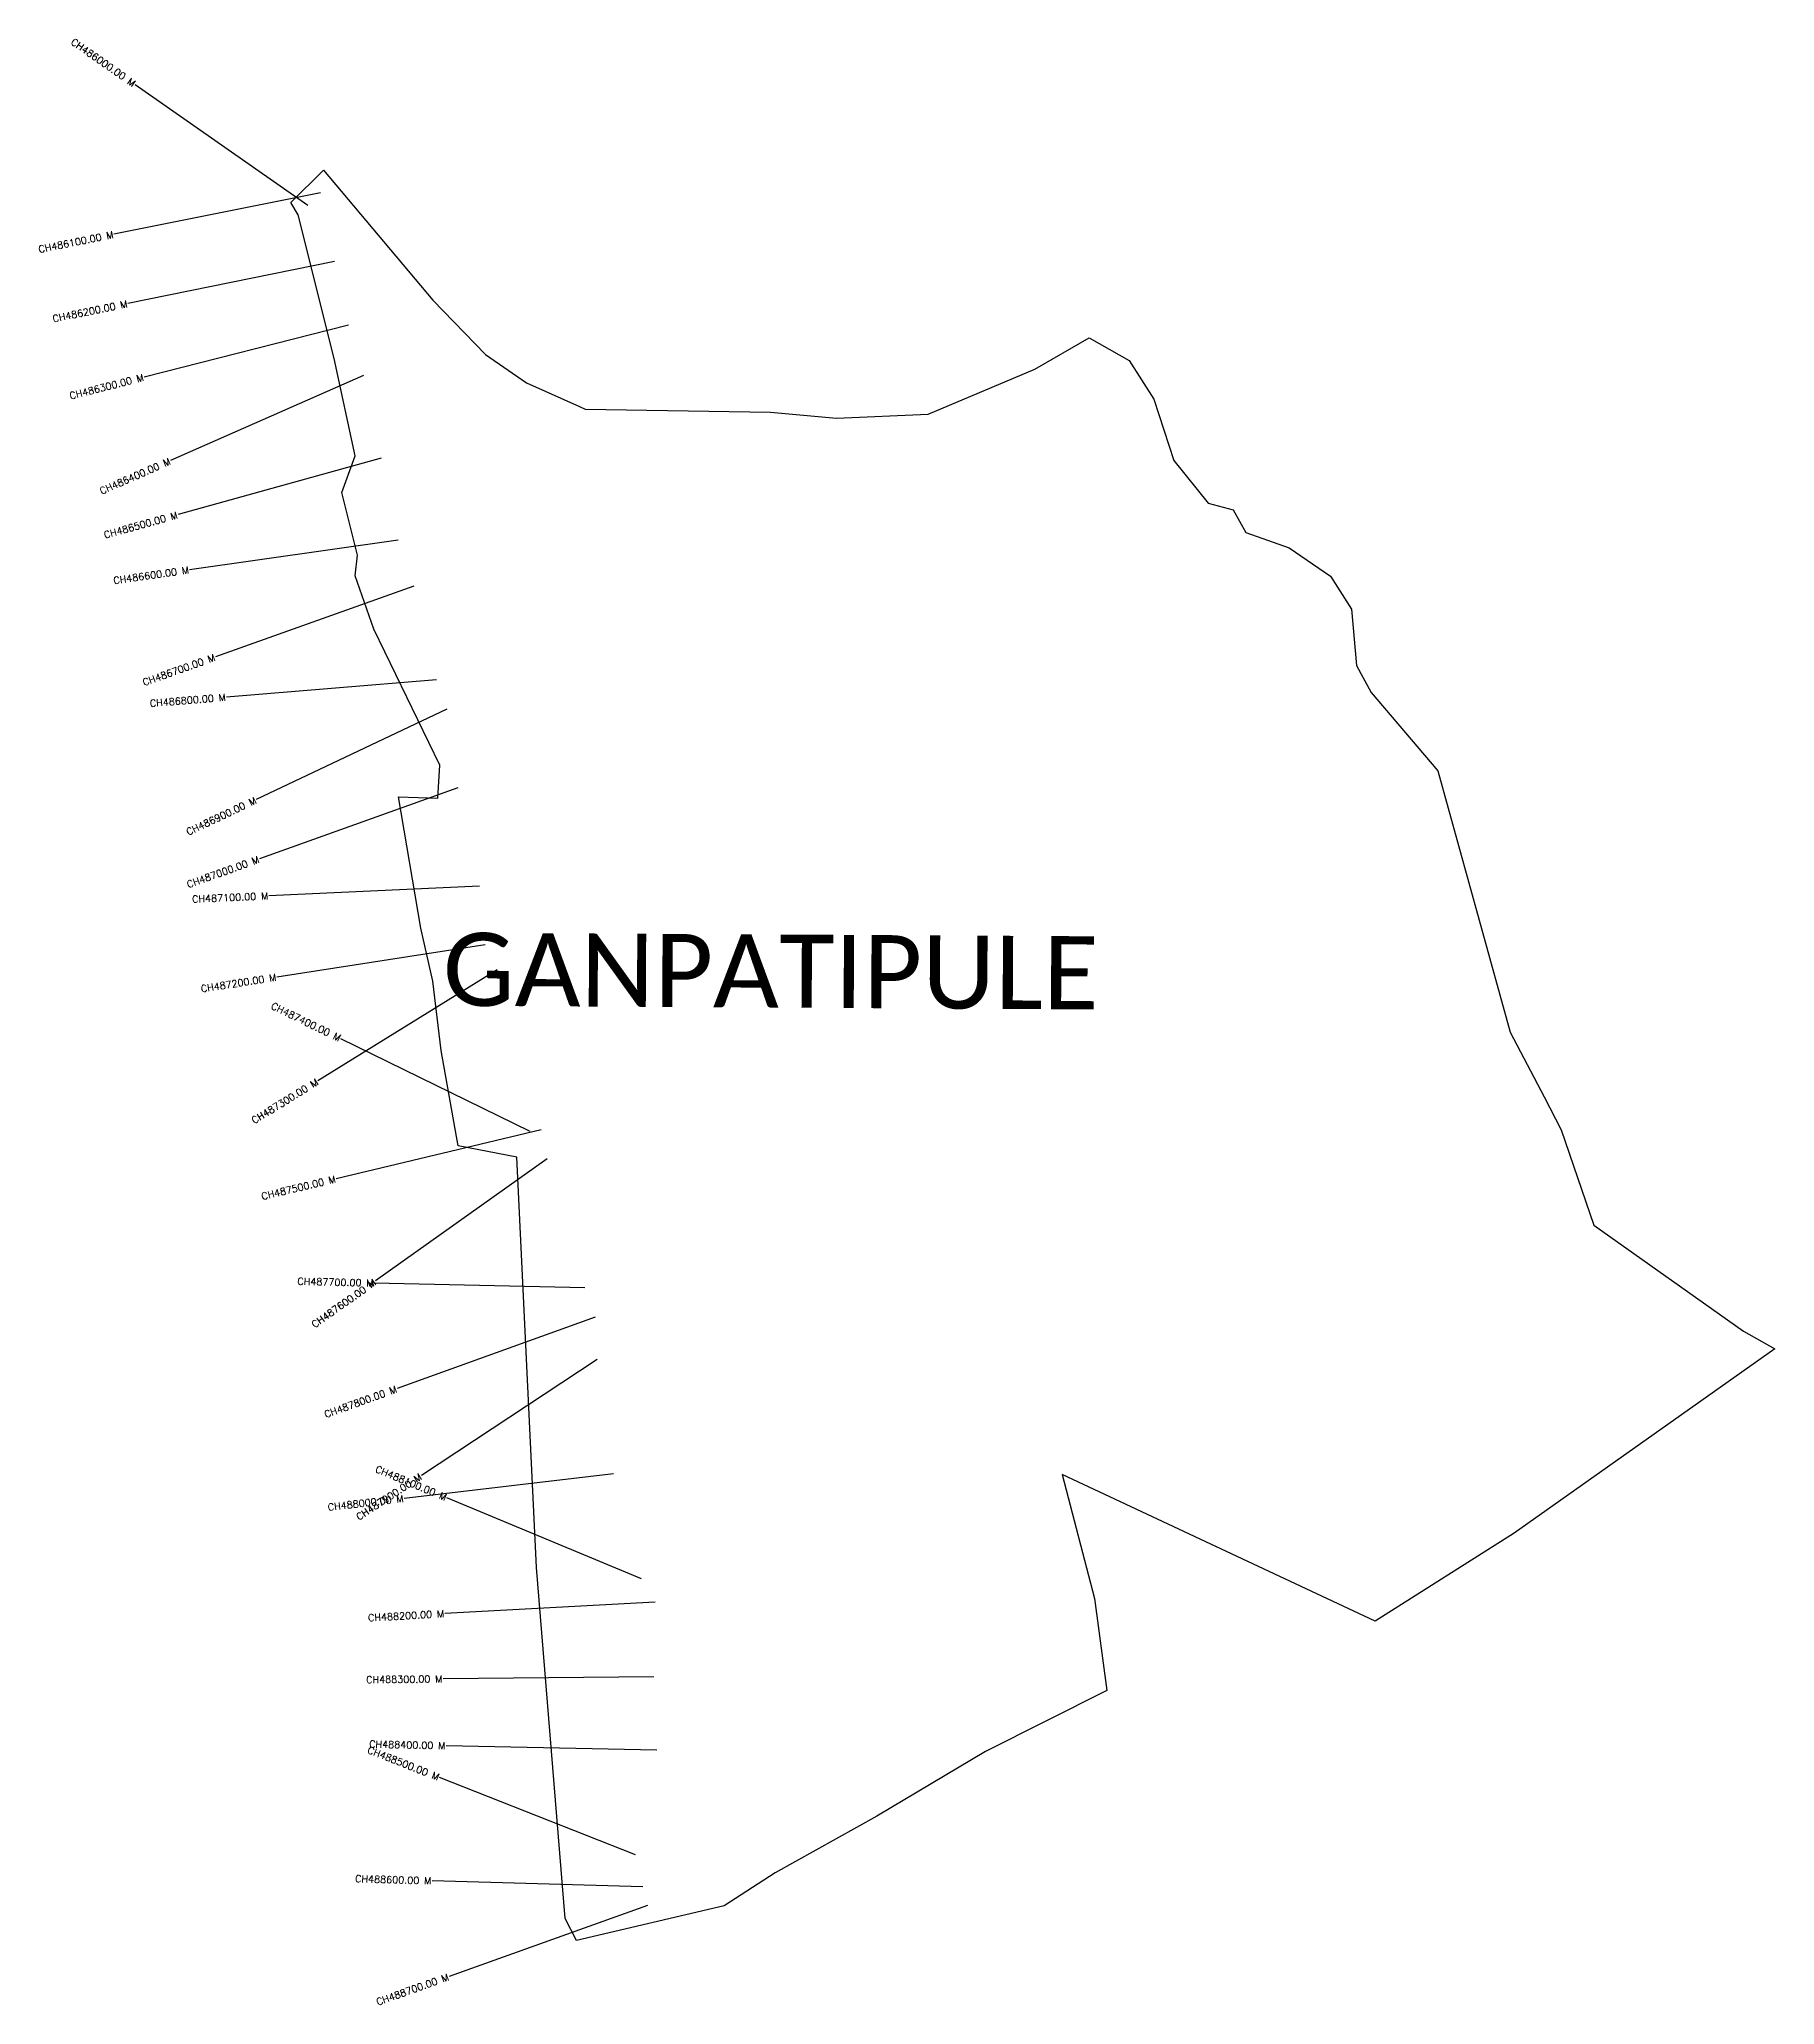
# Model space of a CAD drawing. Header units: metres. Extents: x 315060 to 317530, y 1894900 to 1897697.
import ezdxf
from ezdxf.enums import TextEntityAlignment as Align

# ---------------------------------------------------------------- set-up
doc = ezdxf.new("R2010")
doc.units = ezdxf.units.M
for name, color, linetype in [('CS', 134, 'Continuous'), ('CSMark', 6, 'Continuous'), ('village', 3, 'Continuous'), ('VILLAGE NAME', 250, 'Continuous')]:
    doc.layers.add(name, color=color, linetype=linetype)
doc.styles.get("Standard").update_dxf_attribs({"font": 'simplex.shx'})

msp = doc.modelspace()

# ---------------------------------------------------------------- linework, layer by layer
at = {"color": 6, "flags": 128}
msp.add_lwpolyline([(316554, 1897272), (316611.2, 1897240)], dxfattribs=at)
at = {"layer": 'CS'}
for p, q in [((315442, 1897460.4), (315196.1, 1897632.3)), ((315460.1, 1897478.5), (315165.9, 1897419.4)), ((315479.8, 1897380.9), (315185.9, 1897320.9)), ((315499.7, 1897290.3), (315209, 1897216.2)), ((315521.2, 1897218.4), (315246.6, 1897097.5)), ((315546.3, 1897100.7), (315257.2, 1897020.5)), ((315570.7, 1896984), (315273.6, 1896941.9)), ((315592.9, 1896918.8), (315310.4, 1896818)), ((315625, 1896785.5), (315326.1, 1896760.8)), ((315639.7, 1896743.5), (315368.6, 1896615)), ((315655.6, 1896631.6), (315373.1, 1896530.5)), ((315686.2, 1896491.6), (315386.5, 1896478.1)), ((315694.4, 1896408.3), (315397.9, 1896362.4)), ((315711.2, 1896372.7), (315456.1, 1896214.8)), ((315758.6, 1896142.8), (315489, 1896274.3)), ((315774.2, 1896145), (315482.4, 1896075.4)), ((315782.7, 1896103.6), (315538.1, 1895929.9)), ((315836.4, 1895920), (315536.5, 1895926.9)), ((315851.1, 1895878.4), (315568.9, 1895776.6)), ((315853.9, 1895818.3), (315603.5, 1895653.1)), ((315877.1, 1895655.4), (315579.1, 1895620.5)), ((315917, 1895506), (315639.9, 1895621)), ((315936.4, 1895472.8), (315636.9, 1895456.5)), ((315934.4, 1895366.4), (315634.4, 1895363.5)), ((315938.7, 1895262.1), (315638.7, 1895268.5)), ((315908.5, 1895113), (315629.4, 1895223.1)), ((315918.6, 1895067.8), (315618.7, 1895076.1)), ((315925.6, 1895041), (315643, 1894940.1))]:
    msp.add_line(p, q, dxfattribs=at)
at = {"layer": 'village', "color": 6}
for points in [[(317529.9, 1895833.1, 0), (317158.9, 1895571.1, 0), (316961, 1895445.7, 0), (316515.5, 1895654.6, 0), (316561.5, 1895478, 0), (316579.1, 1895347.1, 0), (316406.3, 1895260.1, 0), (316252, 1895168.4, 0), (316107.2, 1895087.5, 0), (316034.7, 1895040.7, 0), (315824.5, 1894991.4, 0), (315808.3, 1895022.6, 0), (315767.2, 1895522, 0), (315739.6, 1896106.2, 0), (315656, 1896122.4, 0), (315631.6, 1896257.8, 0), (315620, 1896356.7, 0), (315602.6, 1896431.9, 0), (315571.1, 1896618.8, 0), (315627.2, 1896616.9, 0), (315629.8, 1896663.9, 0), (315535.7, 1896857.6, 0), (315509.1, 1896933.3, 0), (315512.8, 1896962.9, 0), (315490.3, 1897051.8, 0), (315509.4, 1897104.2, 0), (315479.3, 1897242.5, 0), (315428.4, 1897447, 0), (315417.6, 1897464.7, 0), (315464, 1897510.6, 0), (315619.7, 1897325.7, 0), (315694.7, 1897248.3, 0), (315753.3, 1897207.9, 0), (315828.4, 1897174.3, 0), (315836.6, 1897170.6, 0), (316100.6, 1897166.4, 0), (316194.3, 1897157.6, 0), (316325, 1897163.6, 0), (316476.8, 1897227.4, 0), (316554, 1897272, 0)], [(316611.2, 1897240, 0), (316645.9, 1897184.7, 0), (316674.6, 1897097.7, 0), (316723.7, 1897036.9, 0), (316758.9, 1897027.3, 0), (316777.2, 1896995, 0), (316838.6, 1896973.1, 0), (316897.5, 1896933.1, 0), (316927.6, 1896885.7, 0), (316934.6, 1896805.6, 0), (316955.7, 1896767.1, 0), (317050.5, 1896656, 0), (317153.4, 1896283.9, 0), (317201.8, 1896191.9, 0), (317225.8, 1896144.8, 0), (317272.6, 1896009.4, 0), (317485.3, 1895858.4, 0), (317529.9, 1895833.1, 0)]]:
    msp.add_polyline3d(points, dxfattribs=at)

# ---------------------------------------------------------------- texts
at = {"layer": 'CSMark'}
for s, rotation, p in [('CH486000.00 M', 325.059, (315195.3, 1897632.8)), ('CH486100.00 M', 11.3646, (315165, 1897419.2)), ('CH486200.00 M', 11.5293, (315184.9, 1897320.7)), ('CH486300.00 M', 14.3053, (315208, 1897216)), ('CH486400.00 M', 23.7555, (315245.7, 1897097.1)), ('CH486500.00 M', 15.515, (315256.3, 1897020.2)), ('CH486600.00 M', 8.0678, (315272.6, 1896941.8)), ('CH486700.00 M', 19.6373, (315309.4, 1896817.7)), ('CH486800.00 M', 4.7241, (315325.1, 1896760.7)), ('CH486900.00 M', 25.3753, (315367.7, 1896614.6)), ('CH487000.00 M', 19.6978, (315372.2, 1896530.2)), ('CH487100.00 M', 2.5861, (315385.5, 1896478)), ('CH487200.00 M', 8.8082, (315396.9, 1896362.2)), ('CH487400.00 M', 333.991, (315488.1, 1896274.8)), ('CH487300.00 M', 31.7586, (315455.3, 1896214.2)), ('CH487500.00 M', 13.4195, (315481.5, 1896075.2)), ('CH487700.00 M', 358.6756, (315535.5, 1895926.9)), ('CH487600.00 M', 35.3856, (315537.3, 1895929.3)), ('CH487800.00 M', 19.8199, (315567.9, 1895776.3)), ('CH487900.00 M', 33.4162, (315602.6, 1895652.5)), ('CH488100.00 M', 337.454, (315639, 1895621.4)), ('CH488000.00 M', 6.6767, (315578.1, 1895620.4)), ('CH488200.00 M', 3.1248, (315635.9, 1895456.4)), ('CH488300.00 M', 0.5468, (315633.4, 1895363.5)), ('CH488500.00 M', 338.472, (315628.5, 1895223.4)), ('CH488400.00 M', 358.7764, (315637.7, 1895268.5)), ('CH488600.00 M', 358.3982, (315617.7, 1895076.2)), ('CH488700.00 M', 19.6514, (315642.1, 1894939.8))]:
    msp.add_text(s, height=10, rotation=rotation, dxfattribs=at).set_placement(p, align=Align.MIDDLE_RIGHT)
at = {"layer": 'VILLAGE NAME', "insert": (315634.5, 1896425.6), "char_height": 104.042, "attachment_point": 1, "rotation": 359.6762}
msp.add_mtext_dynamic_manual_height_columns('{\\fCalibri|b0|i0|c0|p34;GANPATIPULE}', width=1567.856, gutter_width=520.2, heights=[0], dxfattribs=at)

doc.saveas('drawing.dxf')
